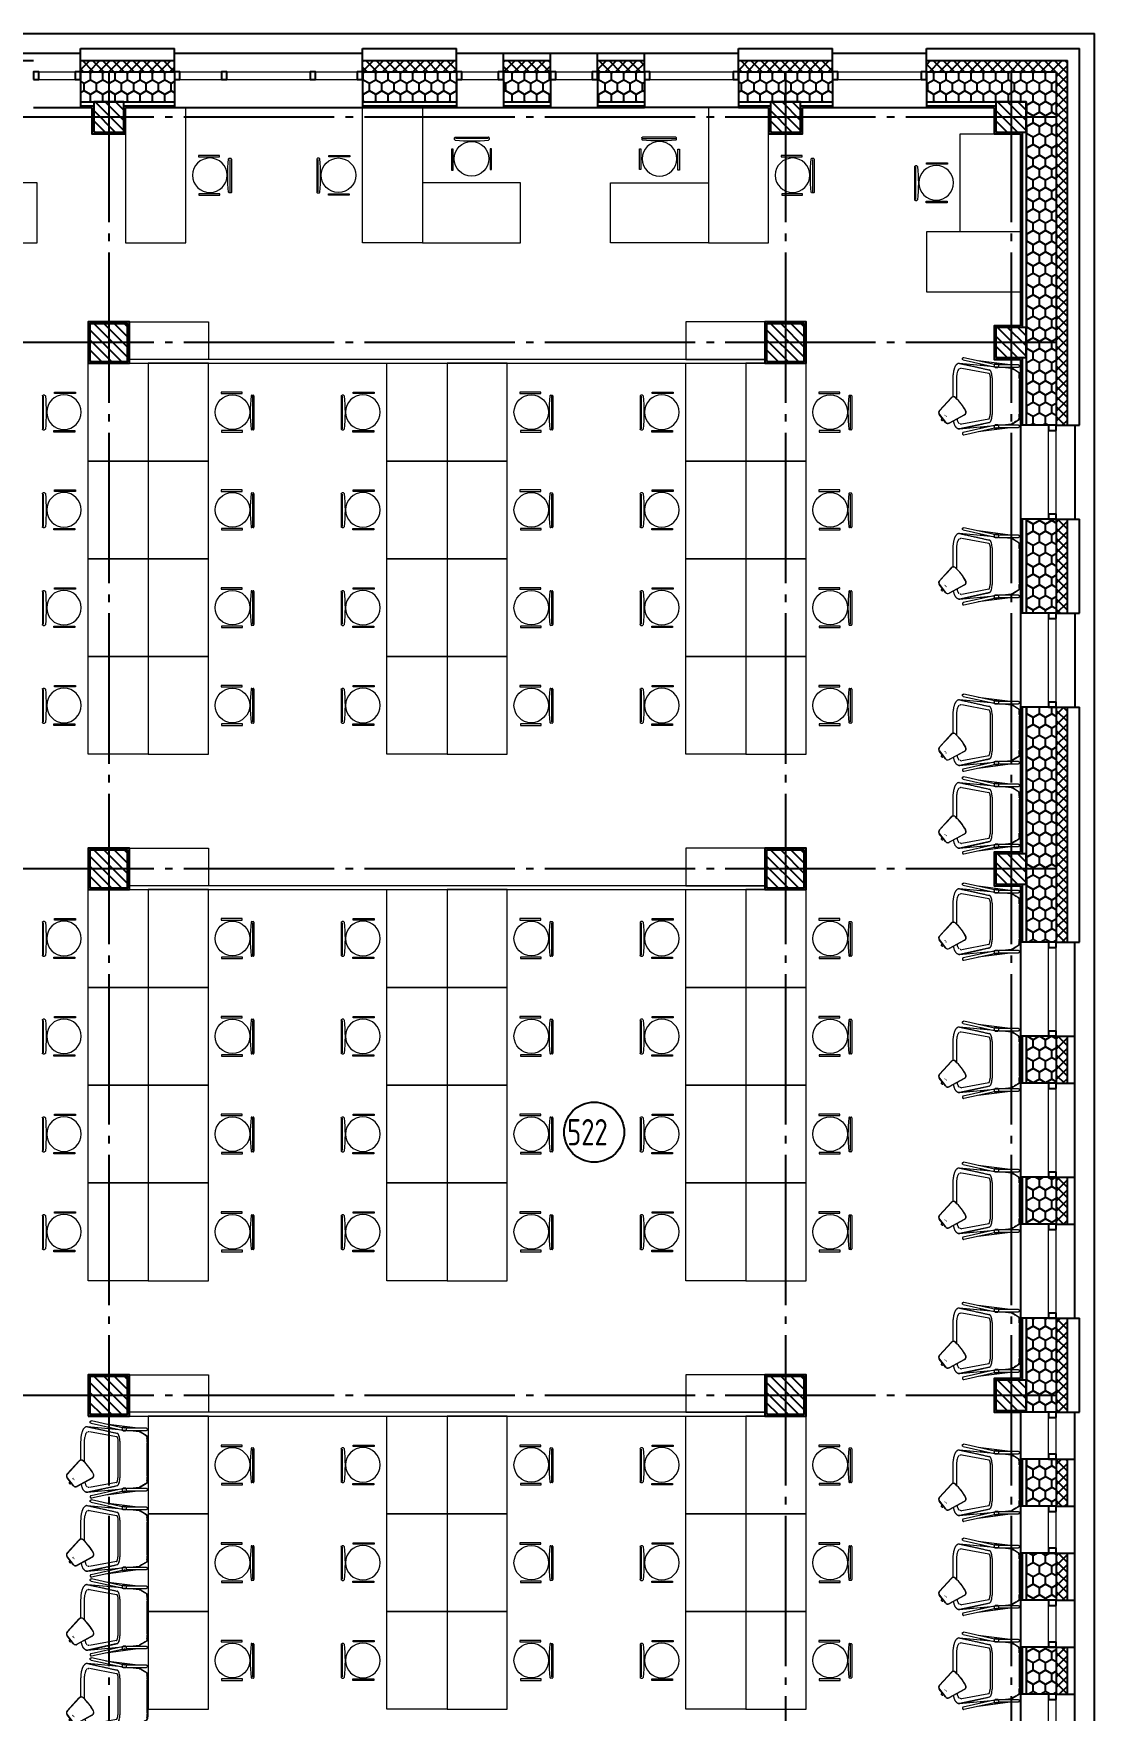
# Model space of a CAD drawing. Header units: millimetres. Extents: x -4830 to 49130, y -6610 to 29860.
# Drawn here: x 17000 to 31110, y 5810 to 28110 of the extents above; entities that cross this region are included whole.
import ezdxf

# ---------------------------------------------------------------- set-up
doc = ezdxf.new("R2010")
doc.units = ezdxf.units.MM
doc.linetypes.add('ГОСТ 2.303 5', pattern=[24, 20, -1.5, 1, -1.5])
doc.layers.add('Оборудование', color=5, linetype='Continuous', lineweight=18)
doc.layers.add('оси', color=30, linetype='Continuous')
doc.layers.add('текст', color=94, linetype='Continuous')
doc.styles.add('ГОСТ 2.304', font='CS_Gost2304.shx')
pattern_1 = [(90, (-329769.684, -10084.31), (-82.48892, 142.875), [95.25, -190.5]), (210, (-329769.684, -10084.31), (-82.48892, -142.875), [95.25, -190.5]), (150, (-329769.684, -10084.31), (-164.97784, 3e-07), [-190.5, 95.25])]
pattern_2 = [(135, (-329769.68, -10084.31), (-67.35192, -67.35192), [])]
pattern_3 = [(135, (-329769.68, -10084.31), (-67.35192, -67.35192), []), (225, (-329769.68, -10084.31), (67.35192, -67.35192), [])]
pattern_4 = [(135, (-338769.68, -10084.31), (-67.35192, -67.35192), [])]

# ---------------------------------------------------------------- blocks, each defined once
blk = doc.blocks.new('CON_Connection_Stng_Muse - Muse Privacy Chair with Metal Base and Writing Tablet - SMS-1BOOTH-METAL-WT-V123-Этаж 03')
at = {"layer": 'Оборудование'}
for p, q in [((-415, 314), (-415, 50)), ((-385, 50), (-385, 314)), ((-310, 322), (-366, 231)), ((-281, 327), (-282, 324)), ((214, 338), (-214, 338)), ((214, 324), (-214, 324)), ((212, 324), (-212, 324)), ((282, 324), (281, 327)), ((366, 231), (310, 322)), ((385, 314), (385, 50)), ((415, 50), (415, 314)), ((-415, 201), (-470, -225)), ((-425, 7), (-425, 33)), ((-425, 7), (-425, 33)), ((-385, 50), (-420, 50)), ((-415, 29), (-415, 23)), ((-368, 222), (-385, 49)), ((-385, 50), (-385, -10)), ((-383, 38), (-385, 38)), ((-385, 23), (-385, 29)), ((-385, 3), (-383, 3)), ((-383, 37), (-383, 38)), ((-383, 3), (-383, 38)), ((-376, 36), (-383, 36)), ((-383, 34), (-383, 36)), ((-383, 5), (-383, 7)), ((-383, 5), (-378, 5)), ((-383, 3), (-383, 4)), ((385, 49), (368, 222)), ((383, 36), (374, 36)), ((378, 5), (383, 5)), ((385, 38), (383, 38)), ((383, 38), (383, 37)), ((383, 38), (383, 3)), ((383, 36), (383, 34)), ((383, 7), (383, 5)), ((383, 4), (383, 3)), ((383, 3), (385, 3)), ((420, 50), (385, 50)), ((385, -10), (385, 50)), ((385, 29), (385, 23)), ((470, -225), (415, 201)), ((415, 23), (415, 29)), ((425, 33), (425, 7)), ((425, 33), (425, 7)), ((-422, -8), (-512, -416)), ((-483, -422), (-391, -10)), ((-436, -471), (-349, -75)), ((-391, -10), (-435, -471)), ((-432, -193), (-408, -193)), ((-406, -174), (-428, -174)), ((-422, -11), (-422, -8)), ((-420, -10), (-385, -10)), ((-373, -442), (-306, -83)), ((-306, -82), (-307, -84)), ((-244, -38), (244, -38)), ((-244, -66), (244, -66)), ((-241, -38), (241, -38)), ((306, -83), (373, -442)), ((349, -75), (436, -471)), ((385, -10), (420, -10)), ((391, -10), (483, -422)), ((435, -471), (391, -10)), ((428, -174), (406, -174)), ((408, -193), (432, -193)), ((422, -8), (422, -11)), ((512, -416), (422, -8)), ((357, -610), (246, -406)), ((248, -405), (358, -609)), ((-253, -512), (32, -512)), ((-238, -561), (9, -561)), ((8, -553), (8, -553)), ((192, -738), (21, -582)), ((21, -583), (192, -739)), ((23, -580), (194, -737)), ((243, -739), (347, -658)), ((348, -659), (244, -741)), ((244, -741), (348, -660)), ((252, -662), (258, -667)), ((271, -651), (265, -647)), ((363, -629), (363, -628)), ((298, -699), (309, -709)), ((309, -709), (309, -709)), ((321, -693), (314, -687)), ((318, -692), (318, -692))]:
    blk.add_line(p, q, dxfattribs=at)
at = {"layer": 'Оборудование', "flags": 128}
for points in [[(-415, 314), (-415, 314), (-415, 315), (-415, 315), (-415, 316), (-415, 317), (-415, 317), (-414, 318), (-414, 318), (-414, 319), (-414, 319), (-414, 320), (-413, 321), (-413, 321), (-413, 322), (-412, 322), (-412, 323), (-412, 323), (-411, 324), (-411, 324), (-410, 324), (-410, 325), (-410, 325), (-409, 326), (-409, 326), (-408, 326), (-408, 327), (-407, 327), (-407, 327), (-406, 327), (-405, 328), (-405, 328), (-404, 328), (-404, 328), (-403, 328), (-403, 328), (-402, 329), (-401, 329), (-401, 329), (-400, 329), (-400, 329), (-399, 329), (-398, 329), (-398, 328), (-397, 328), (-397, 328), (-396, 328), (-395, 328), (-395, 328), (-394, 328), (-394, 327), (-393, 327), (-393, 327), (-392, 326), (-392, 326), (-391, 326), (-391, 325), (-390, 325), (-390, 325), (-389, 324), (-389, 324), (-389, 323), (-388, 323), (-388, 322), (-387, 322), (-387, 321), (-387, 321), (-387, 320), (-386, 320), (-386, 319), (-386, 319), (-386, 318), (-386, 318), (-385, 317), (-385, 316), (-385, 316), (-385, 315), (-385, 315), (-385, 314), (-385, 314)], [(-368, 222), (-367, 228), (-366, 231)], [(-310, 322), (-308, 325), (-306, 327), (-304, 328), (-302, 329), (-300, 330), (-299, 331), (-297, 331), (-295, 332), (-294, 332), (-292, 332), (-290, 333), (-288, 333), (-286, 333), (-284, 334), (-282, 334), (-279, 334), (-277, 335), (-275, 335), (-272, 335), (-269, 336), (-267, 336), (-264, 336), (-261, 336), (-258, 336), (-255, 337), (-252, 337), (-249, 337), (-246, 337), (-243, 337), (-239, 337), (-236, 337), (-233, 338), (-229, 338), (-226, 338), (-223, 338), (-219, 338), (-216, 338), (-214, 338)], [(310, 322), (308, 325), (306, 327), (304, 328), (302, 329), (300, 330), (299, 331), (297, 331), (295, 332), (294, 332), (292, 332), (290, 333), (288, 333), (286, 333), (284, 334), (282, 334), (279, 334), (277, 335), (275, 335), (272, 335), (269, 336), (267, 336), (264, 336), (261, 336), (258, 336), (255, 337), (252, 337), (249, 337), (246, 337), (243, 337), (239, 337), (236, 337), (233, 338), (229, 338), (226, 338), (223, 338), (219, 338), (216, 338), (214, 338)], [(368, 222), (367, 228), (366, 231)], [(385, 314), (385, 314), (385, 315), (385, 315), (385, 316), (385, 317), (385, 317), (386, 318), (386, 318), (386, 319), (386, 319), (386, 320), (387, 321), (387, 321), (387, 322), (388, 322), (388, 323), (388, 323), (389, 324), (389, 324), (390, 324), (390, 325), (390, 325), (391, 326), (391, 326), (392, 326), (392, 327), (393, 327), (393, 327), (394, 327), (395, 328), (395, 328), (396, 328), (396, 328), (397, 328), (397, 328), (398, 329), (399, 329), (399, 329), (400, 329), (400, 329), (401, 329), (402, 329), (402, 328), (403, 328), (403, 328), (404, 328), (405, 328), (405, 328), (406, 328), (406, 327), (407, 327), (407, 327), (408, 326), (408, 326), (409, 326), (409, 325), (410, 325), (410, 325), (411, 324), (411, 324), (411, 323), (412, 323), (412, 322), (413, 322), (413, 321), (413, 321), (413, 320), (414, 320), (414, 319), (414, 319), (414, 318), (415, 318), (415, 317), (415, 316), (415, 316), (415, 315), (415, 315), (415, 314), (415, 314)], [(-425, 45), (-425, 46), (-425, 46), (-425, 46), (-425, 46), (-425, 46), (-425, 47), (-425, 47), (-425, 47), (-425, 47), (-425, 47), (-425, 48), (-424, 48), (-424, 48), (-424, 48), (-424, 48), (-424, 48), (-424, 49), (-424, 49), (-424, 49), (-423, 49), (-423, 49), (-423, 49), (-423, 49), (-423, 50), (-423, 50), (-423, 50), (-422, 50), (-422, 50), (-422, 50), (-422, 50), (-422, 50), (-421, 50), (-421, 50), (-421, 50), (-421, 50), (-421, 50), (-420, 50), (-420, 50), (-420, 50), (-420, 50)], [(-425, -5), (-425, -4), (-425, -4), (-425, -4), (-425, -4), (-425, -4), (-425, -4), (-425, -4), (-425, -3), (-425, -3), (-425, -3), (-425, -2), (-425, -2), (-425, -1), (-425, -1), (-425, 0), (-425, 0), (-425, 1), (-425, 2), (-425, 2), (-425, 3), (-425, 4), (-425, 5), (-425, 5), (-425, 6), (-425, 7), (-425, 8), (-425, 9), (-425, 10), (-425, 11), (-425, 11), (-425, 12), (-425, 13), (-425, 14), (-425, 15), (-425, 16), (-425, 17), (-425, 18), (-425, 19), (-425, 20), (-425, 21), (-425, 22), (-425, 23), (-425, 24), (-425, 25), (-425, 26), (-425, 27), (-425, 28), (-425, 29), (-425, 30), (-425, 31), (-425, 32), (-425, 33), (-425, 34), (-425, 34), (-425, 35), (-425, 36), (-425, 37), (-425, 38), (-425, 38), (-425, 39), (-425, 40), (-425, 40), (-425, 41), (-425, 41), (-425, 42), (-425, 42), (-425, 43), (-425, 43), (-425, 44), (-425, 44), (-425, 44), (-425, 45), (-425, 45), (-425, 45), (-425, 45), (-425, 45), (-425, 45), (-425, 45), (-425, 45)], [(-425, 45), (-425, 45), (-425, 45), (-425, 45), (-425, 45), (-425, 45), (-425, 45), (-425, 45), (-425, 44), (-425, 44), (-425, 44), (-425, 43), (-425, 43), (-425, 42), (-425, 42), (-425, 41), (-425, 41), (-425, 40), (-425, 39), (-425, 39), (-425, 38), (-425, 37), (-425, 36), (-425, 36), (-425, 35), (-425, 34), (-425, 33), (-425, 32), (-425, 31), (-425, 30), (-425, 30), (-425, 29), (-425, 28), (-425, 27), (-425, 26), (-425, 25), (-425, 24), (-425, 23), (-425, 22), (-425, 21), (-425, 20), (-425, 19), (-425, 18), (-425, 17), (-425, 16), (-425, 15), (-425, 14), (-425, 13), (-425, 12), (-425, 11), (-425, 10), (-425, 9), (-425, 8), (-425, 7), (-425, 7), (-425, 6), (-425, 5), (-425, 4), (-425, 3), (-425, 3), (-425, 2), (-425, 1), (-425, 1), (-425, 0), (-425, 0), (-425, -1), (-425, -1), (-425, -2), (-425, -2), (-425, -3), (-425, -3), (-425, -3), (-425, -4), (-425, -4), (-425, -4), (-425, -4), (-425, -4), (-425, -4), (-425, -5), (-425, -5)], [(420, 50), (420, 50), (420, 50), (421, 50), (421, 50), (421, 50), (421, 50), (421, 50), (422, 50), (422, 50), (422, 50), (422, 50), (422, 50), (422, 50), (423, 50), (423, 50), (423, 50), (423, 49), (423, 49), (423, 49), (424, 49), (424, 49), (424, 49), (424, 49), (424, 48), (424, 48), (424, 48), (424, 48), (425, 48), (425, 47), (425, 47), (425, 47), (425, 47), (425, 47), (425, 47), (425, 46), (425, 46), (425, 46), (425, 46), (425, 46), (425, 45)], [(425, 45), (425, 45), (425, 45), (425, 45), (425, 45), (425, 45), (425, 45), (425, 45), (425, 44), (425, 44), (425, 44), (425, 43), (425, 43), (425, 42), (425, 42), (425, 41), (425, 41), (425, 40), (425, 39), (425, 39), (425, 38), (425, 37), (425, 36), (425, 36), (425, 35), (425, 34), (425, 33), (425, 32), (425, 31), (425, 30), (425, 30), (425, 29), (425, 28), (425, 27), (425, 26), (425, 25), (425, 24), (425, 23), (425, 22), (425, 21), (425, 20), (425, 19), (425, 18), (425, 17), (425, 16), (425, 15), (425, 14), (425, 13), (425, 12), (425, 11), (425, 10), (425, 9), (425, 8), (425, 7), (425, 7), (425, 6), (425, 5), (425, 4), (425, 3), (425, 3), (425, 2), (425, 1), (425, 1), (425, 0), (425, 0), (425, -1), (425, -1), (425, -2), (425, -2), (425, -3), (425, -3), (425, -3), (425, -4), (425, -4), (425, -4), (425, -4), (425, -4), (425, -4), (425, -5), (425, -5)], [(425, -5), (425, -4), (425, -4), (425, -4), (425, -4), (425, -4), (425, -4), (425, -4), (425, -3), (425, -3), (425, -3), (425, -2), (425, -2), (425, -1), (425, -1), (425, 0), (425, 0), (425, 1), (425, 2), (425, 2), (425, 3), (425, 4), (425, 5), (425, 5), (425, 6), (425, 7), (425, 8), (425, 9), (425, 10), (425, 11), (425, 11), (425, 12), (425, 13), (425, 14), (425, 15), (425, 16), (425, 17), (425, 18), (425, 19), (425, 20), (425, 21), (425, 22), (425, 23), (425, 24), (425, 25), (425, 26), (425, 27), (425, 28), (425, 29), (425, 30), (425, 31), (425, 32), (425, 33), (425, 34), (425, 34), (425, 35), (425, 36), (425, 37), (425, 38), (425, 38), (425, 39), (425, 40), (425, 40), (425, 41), (425, 41), (425, 42), (425, 42), (425, 43), (425, 43), (425, 44), (425, 44), (425, 44), (425, 45), (425, 45), (425, 45), (425, 45), (425, 45), (425, 45), (425, 45), (425, 45)], [(-420, -10), (-420, -10), (-420, -10), (-421, -9), (-421, -9), (-421, -9), (-421, -9), (-421, -9), (-422, -9), (-422, -9), (-422, -9), (-422, -9), (-422, -9), (-422, -9), (-423, -9), (-423, -9), (-423, -9), (-423, -8), (-423, -8), (-423, -8), (-424, -8), (-424, -8), (-424, -8), (-424, -8), (-424, -7), (-424, -7), (-424, -7), (-424, -7), (-425, -7), (-425, -7), (-425, -6), (-425, -6), (-425, -6), (-425, -6), (-425, -6), (-425, -5), (-425, -5), (-425, -5), (-425, -5), (-425, -5), (-425, -5)], [(-306, -83), (-306, -83), (-306, -83), (-306, -83), (-306, -82), (-305, -82), (-305, -81), (-305, -81), (-304, -80), (-303, -79), (-302, -79), (-301, -78), (-300, -77), (-299, -77), (-298, -76), (-296, -75), (-295, -74), (-293, -74), (-291, -73), (-289, -72), (-287, -72), (-285, -71), (-283, -70), (-281, -70), (-279, -69), (-277, -69), (-274, -68), (-272, -68), (-269, -67), (-267, -67), (-264, -67), (-262, -66), (-259, -66), (-256, -66), (-254, -66), (-251, -66), (-248, -66), (-245, -66), (-244, -66)], [(306, -83), (306, -83), (306, -83), (306, -83), (306, -82), (305, -82), (305, -81), (305, -81), (304, -80), (303, -79), (302, -79), (301, -78), (300, -77), (299, -77), (298, -76), (296, -75), (295, -74), (293, -74), (291, -73), (289, -72), (287, -72), (285, -71), (283, -70), (281, -70), (279, -69), (277, -69), (274, -68), (272, -68), (269, -67), (267, -67), (264, -67), (262, -66), (259, -66), (256, -66), (254, -66), (251, -66), (248, -66), (245, -66), (244, -66)], [(425, -5), (425, -5), (425, -5), (425, -5), (425, -5), (425, -5), (425, -6), (425, -6), (425, -6), (425, -6), (425, -6), (425, -7), (424, -7), (424, -7), (424, -7), (424, -7), (424, -7), (424, -8), (424, -8), (424, -8), (423, -8), (423, -8), (423, -8), (423, -8), (423, -9), (423, -9), (423, -9), (422, -9), (422, -9), (422, -9), (422, -9), (422, -9), (421, -9), (421, -9), (421, -9), (421, -9), (421, -9), (420, -10), (420, -10), (420, -10), (420, -10)], [(-483, -422), (-483, -423), (-484, -424), (-484, -425), (-484, -426), (-485, -427), (-485, -428), (-486, -428), (-486, -429), (-487, -429), (-487, -430), (-488, -430), (-488, -431), (-489, -431), (-489, -432), (-490, -432), (-490, -432), (-491, -432), (-491, -433), (-491, -433), (-492, -433), (-492, -433), (-493, -433), (-493, -433), (-493, -434), (-494, -434), (-494, -434), (-495, -434), (-495, -434), (-495, -434), (-496, -434), (-496, -434), (-496, -434), (-497, -434), (-497, -434), (-497, -434), (-498, -434), (-498, -434), (-498, -434), (-499, -434), (-499, -434), (-499, -434), (-500, -434), (-500, -434), (-501, -434), (-501, -434), (-501, -434), (-502, -434), (-502, -434), (-502, -433), (-503, -433), (-503, -433), (-504, -433), (-504, -433), (-504, -433), (-505, -432), (-505, -432), (-506, -432), (-506, -432), (-507, -431), (-507, -431), (-508, -430), (-508, -430), (-509, -430), (-509, -429), (-510, -428), (-510, -428), (-511, -427), (-511, -426), (-511, -425), (-512, -425), (-512, -424), (-512, -423), (-513, -422), (-513, -421), (-513, -420), (-513, -419), (-513, -418), (-513, -417), (-512, -416)], [(-374, -445), (-374, -444), (-373, -442)], [(374, -445), (374, -444), (373, -442)], [(483, -422), (483, -423), (484, -424), (484, -425), (484, -426), (485, -427), (485, -428), (486, -428), (486, -429), (487, -429), (487, -430), (488, -430), (488, -431), (489, -431), (489, -432), (490, -432), (490, -432), (491, -432), (491, -433), (491, -433), (492, -433), (492, -433), (493, -433), (493, -433), (493, -434), (494, -434), (494, -434), (495, -434), (495, -434), (495, -434), (496, -434), (496, -434), (496, -434), (497, -434), (497, -434), (497, -434), (498, -434), (498, -434), (498, -434), (499, -434), (499, -434), (499, -434), (500, -434), (500, -434), (501, -434), (501, -434), (501, -434), (502, -434), (502, -434), (502, -433), (503, -433), (503, -433), (504, -433), (504, -433), (504, -433), (505, -432), (505, -432), (506, -432), (506, -432), (507, -431), (507, -431), (508, -430), (508, -430), (509, -430), (509, -429), (510, -428), (510, -428), (511, -427), (511, -426), (511, -425), (512, -425), (512, -424), (512, -423), (513, -422), (513, -421), (513, -420), (513, -419), (513, -418), (513, -417), (512, -416)], [(-436, -478), (-436, -481), (-435, -485), (-434, -489), (-433, -493), (-431, -497), (-429, -500), (-427, -504), (-424, -507), (-421, -510), (-418, -513), (-415, -516), (-411, -519), (-407, -522), (-403, -525), (-398, -528), (-394, -530), (-389, -533), (-384, -535), (-378, -537), (-373, -539), (-367, -541), (-361, -543), (-355, -545), (-349, -547), (-342, -549), (-336, -550), (-329, -552), (-322, -553), (-315, -554), (-308, -555), (-301, -557), (-293, -557), (-286, -558), (-278, -559), (-271, -559), (-263, -560), (-256, -560), (-248, -560), (-240, -561), (-238, -561)], [(436, -478), (436, -481), (435, -485), (434, -489), (433, -493), (431, -497), (429, -500), (427, -504), (424, -507), (421, -510), (418, -513), (415, -516), (411, -519), (407, -522), (403, -525), (398, -528), (394, -530), (389, -533), (384, -535), (378, -537), (373, -539), (367, -541), (361, -543), (355, -545), (349, -547), (342, -549), (336, -550), (329, -552), (328, -552)], [(321, -710), (316, -712), (314, -712), (313, -711), (312, -711), (311, -711), (311, -711), (310, -710), (309, -710), (308, -710), (308, -709), (307, -709), (306, -709), (305, -708), (304, -708), (303, -707), (302, -707), (300, -706), (299, -705), (298, -705), (297, -704), (295, -703), (294, -703)], [(321, -710), (326, -702), (325, -697), (323, -695), (322, -694), (322, -693), (321, -693)]]:
    blk.add_lwpolyline(points, dxfattribs=at)
at = {"layer": 'Оборудование'}
for centre, major_axis, ratio, start_param, end_param in [((-154, 222), (214, 0), 0.109734, 3.074904, 3.141593), ((-214, 313), (99, 0), 0.109734, 2.795695, 2.824219), ((-214, 313), (99, 0), 0.109734, 2.573535, 2.610138), ((-214, 313), (99, 0), 0.109734, 1.939141, 2.370637), ((-214, 313), (99, 0), 0.109734, 1.758134, 1.875676), ((-214, 313), (99, 0), 0.109734, 1.570796, 1.610597), ((214, 313), (99, 0), 0.109734, 1.530924, 1.570796), ((214, 313), (99, 0), 0.109734, 1.265844, 1.383425), ((214, 313), (99, 0), 0.109734, 0.770885, 1.202317), ((214, 313), (99, 0), 0.109734, 0.531557, 0.568058), ((214, 313), (99, 0), 0.109734, 0.317374, 0.345865), ((154, 222), (214, 0), 0.109734, 0, 0.066689), ((-244, -79), (105, 0), 0.387516, 2.811944, 3.056512), ((-244, -79), (105, 0), 0.387516, 2.575965, 2.804042), ((-244, -79), (105, 0), 0.387516, 1.875794, 2.554402), ((-244, -79), (105, 0), 0.387516, 1.570796, 1.873884), ((244, -79), (105, 0), 0.387516, 1.267587, 1.570796), ((244, -79), (105, 0), 0.387516, 0.587094, 1.265731), ((244, -79), (105, 0), 0.387516, 0.337586, 0.565768), ((244, -79), (105, 0), 0.387516, 0.08508, 0.329614), ((501, -963), (651, 0), 0.999036, 2.062652, 2.405216), ((501, -962), (649, 0), 0.999036, 2.062652, 2.405216), ((212, -424), (40, 0), 0.999036, 0.498513, 2.062652), ((212, -424), (38, 0), 0.999036, 0.498513, 2.062652), ((222, -445), (152, 0), 0.387516, 0.004864, 0.053989), ((-238, -478), (198, 0), 0.387516, 3.056512, 3.293066), ((-222, -445), (152, 0), 0.387516, 3.303838, 3.468677), ((48, -553), (40, 0), 0.999036, 2.405216, 3.970473), ((48, -552), (38, 0), 0.999036, 2.405216, 3.970473), ((48, -553), (40, 0), 0.999036, 2.993682, 3.970473), ((323, -628), (38, 0), 0.999036, 5.375185, 6.781699), ((323, -628), (40, 0), 0.999036, 5.375185, 6.781699), ((323, -629), (40, 0), 0.999036, 5.375185, 6.312861), ((222, -445), (152, 0), 0.387516, 5.956101, 6.12094), ((238, -478), (198, 0), 0.387516, 6.131712, 6.368265), ((219, -709), (40, 0), 0.999036, 3.970473, 5.375185), ((219, -710), (40, 0), 0.999036, 3.970473, 5.375185), ((219, -709), (38, 0), 0.999036, 3.970473, 5.375185)]:
    blk.add_ellipse(centre, major_axis=major_axis, ratio=ratio, start_param=start_param, end_param=end_param, dxfattribs=at)
for points, knots in [([(-313, 314), (-318, 306), (-328, 289), (-347, 259), (-360, 237), (-368, 223)], [-0.9989318, -0.9989318, -0.9989318, -0.9989318, -0.7222222, -0.4444444, 0, 0, 0, 0]), ([(-368, 221), (-368, 221), (-368, 222), (-368, 223), (-368, 223)], [0.9339676, 0.9339676, 0.9339676, 0.9339676, 0.94642857, 1, 1, 1, 1]), ([(-313, 314), (-312, 315), (-310, 316), (-305, 318), (-301, 319), (-299, 319)], [0, 0, 0, 0, 0.1111111, 0.2222222, 0.3012065, 0.3012065, 0.3012065, 0.3012065]), ([(-296, 319), (-293, 320), (-286, 321), (-273, 322), (-263, 323), (-260, 323)], [0.3333333, 0.3333333, 0.3333333, 0.3333333, 0.4444444, 0.5833333, 0.6666667, 0.6666667, 0.6666667, 0.6666667]), ([(-243, 324), (-243, 324), (-239, 324), (-231, 324), (-223, 324), (-218, 324)], [0.784569, 0.784569, 0.784569, 0.784569, 0.7916667, 0.8611111, 0.9590687, 0.9590687, 0.9590687, 0.9590687]), ([(218, 324), (221, 324), (230, 324), (238, 324), (243, 324)], [0.0409521, 0.0409521, 0.0409521, 0.0409521, 0.1111111, 0.2153898, 0.2153898, 0.2153898, 0.2153898]), ([(260, 323), (265, 323), (275, 322), (287, 321), (294, 320), (296, 319)], [0.3333333, 0.3333333, 0.3333333, 0.3333333, 0.4444444, 0.5833333, 0.6666667, 0.6666667, 0.6666667, 0.6666667]), ([(299, 319), (300, 319), (302, 318), (305, 318), (310, 316), (312, 315), (313, 314)], [0.6986225, 0.6986225, 0.6986225, 0.6986225, 0.7222222, 0.7916667, 0.8611111, 1, 1, 1, 1]), ([(313, 314), (321, 301), (340, 270), (358, 240), (368, 223)], [0.0010682, 0.0010682, 0.0010682, 0.0010682, 0.4444444, 1, 1, 1, 1]), ([(-425, 18), (-425, 18), (-425, 18), (-425, 18), (-425, 17), (-426, 17), (-426, 16), (-426, 16), (-426, 15), (-426, 15), (-426, 15), (-426, 14), (-426, 14), (-425, 14), (-425, 13), (-425, 13), (-425, 12), (-425, 12)], [0.4444444, 0.4444444, 0.4444444, 0.4444444, 0.4513889, 0.4583333, 0.4722222, 0.4861111, 0.5, 0.5277778, 0.5416667, 0.5486111, 0.5555556, 0.5625, 0.5694444, 0.5833333, 0.6111111, 0.625, 0.6331947, 0.6331947, 0.6331947, 0.6331947]), ([(425, 12), (425, 12), (425, 13), (425, 13), (425, 14), (426, 14), (426, 14), (426, 15), (426, 15), (426, 15), (426, 16), (426, 16), (426, 17), (425, 17), (425, 18), (425, 18), (425, 18), (425, 18)], [0.3667026, 0.3667026, 0.3667026, 0.3667026, 0.375, 0.3888889, 0.4166667, 0.4305556, 0.4375, 0.4444444, 0.4513889, 0.4583333, 0.4722222, 0.5, 0.5138889, 0.5277778, 0.5416667, 0.5486111, 0.5555556, 0.5555556, 0.5555556, 0.5555556]), ([(-435, -467), (-431, -449), (-425, -422), (-417, -386), (-412, -358), (-406, -331), (-400, -304), (-394, -276), (-387, -244), (-378, -205), (-368, -162), (-358, -118), (-352, -89), (-348, -74)], [-1, -1, -1, -1, -0.861111, -0.791667, -0.722222, -0.652778, -0.583333, -0.513889, -0.444444, -0.333333, -0.222222, -0.111111, 0, 0, 0, 0]), ([(-332, -57), (-333, -57), (-336, -59), (-340, -62), (-345, -67), (-348, -72), (-348, -74)], [0.6866274, 0.6866274, 0.6866274, 0.6866274, 0.7222222, 0.7916667, 0.8611111, 1, 1, 1, 1]), ([(-318, -50), (-319, -51), (-324, -52), (-328, -54), (-330, -56)], [0.5425649, 0.5425649, 0.5425649, 0.5425649, 0.5833333, 0.6666667, 0.6666667, 0.6666667, 0.6666667]), ([(-303, -45), (-304, -46), (-306, -46), (-308, -47), (-309, -47)], [0.41834799, 0.41834799, 0.41834799, 0.41834799, 0.44444444, 0.46755768, 0.46755768, 0.46755768, 0.46755768]), ([(-249, -38), (-252, -38), (-256, -39), (-260, -39), (-261, -39)], [0.05074705, 0.05074705, 0.05074705, 0.05074705, 0.11111111, 0.13058934, 0.13058934, 0.13058934, 0.13058934]), ([(330, -56), (327, -54), (323, -52), (318, -50), (318, -50)], [0.3333333, 0.3333333, 0.3333333, 0.3333333, 0.4444444, 0.4575278, 0.4575278, 0.4575278, 0.4575278]), ([(348, -74), (348, -72), (346, -68), (340, -62), (335, -58), (332, -57)], [0, 0, 0, 0, 0.1111111, 0.2222222, 0.3135698, 0.3135698, 0.3135698, 0.3135698]), ([(435, -467), (429, -438), (419, -395), (407, -336), (399, -298), (391, -265), (385, -238), (379, -211), (373, -184), (367, -156), (359, -120), (353, -93), (348, -74)], [0, 0, 0, 0, 0.222222, 0.333333, 0.444444, 0.513889, 0.583333, 0.652778, 0.722222, 0.791667, 0.861111, 1, 1, 1, 1]), ([(-435, -472), (-436, -474), (-436, -477), (-435, -480), (-435, -481)], [0.0360617, 0.0360617, 0.0360617, 0.0360617, 0.07142857, 0.10813235, 0.10813235, 0.10813235, 0.10813235]), ([(-370, -457), (-371, -456), (-372, -455), (-372, -453), (-372, -453)], [0.82275583, 0.82275583, 0.82275583, 0.82275583, 0.86111111, 0.86706933, 0.86706933, 0.86706933, 0.86706933]), ([(-363, -474), (-362, -475), (-360, -479), (-357, -483), (-355, -484)], [0.6, 0.6, 0.6, 0.6, 0.7, 1, 1, 1, 1]), ([(-355, -484), (-351, -487), (-344, -491), (-327, -499), (-305, -505), (-281, -510), (-268, -511), (-261, -512)], [0, 0, 0, 0, 0.166667, 0.333333, 0.666667, 0.833333, 1, 1, 1, 1]), ([(302, -505), (313, -503), (327, -499), (344, -491), (351, -487), (355, -484)], [0.3676968, 0.3676968, 0.3676968, 0.3676968, 0.6666667, 0.8333333, 1, 1, 1, 1]), ([(355, -484), (356, -483), (359, -481), (361, -477), (362, -475)], [0, 0, 0, 0, 0.2, 0.3538961, 0.3538961, 0.3538961, 0.3538961]), ([(372, -453), (372, -454), (371, -456), (370, -457), (370, -457)], [0.13009556, 0.13009556, 0.13009556, 0.13009556, 0.16666667, 0.17723974, 0.17723974, 0.17723974, 0.17723974]), ([(435, -481), (435, -481), (436, -478), (436, -475), (435, -472)], [0.89186765, 0.89186765, 0.89186765, 0.89186765, 0.89285714, 0.9639383, 0.9639383, 0.9639383, 0.9639383])]:
    blk.add_open_spline(points, degree=3, knots=knots, dxfattribs=at)
for points in [[(-249, 323), (-248, 324), (-246, 324), (-244, 324)], [(244, 324), (246, 324), (248, 324), (249, 323)], [(368, 223), (368, 223), (368, 222), (368, 221)], [(-307, -85), (-306, -84), (-306, -83), (-306, -82)], [(261, -39), (257, -39), (253, -38), (249, -38)], [(309, -47), (307, -47), (305, -46), (303, -45)], [(374, -442), (374, -443), (374, -444), (374, -445)], [(-261, -512), (-258, -512), (-253, -512), (-247, -512), (-244, -512)]]:
    blk.add_open_spline(points, degree=3, dxfattribs=at)
blk = doc.blocks.new('рабочее место 4')
at = {"layer": 'Оборудование', "ltscale": 100}
for p, q in [((1378, 876), (1397, 876)), ((1391, 430), (1391, 861)), ((1407, 866), (1407, 425)), ((1397, 415), (1378, 415))]:
    blk.add_line(p, q, dxfattribs=at)
for points in [[(0, 0), (800, 0), (800, 1300), (0, 1300)], [(969, 896), (1248, 896), (1248, 915), (969, 915)], [(975, 385), (1253, 385), (1253, 404), (975, 404)]]:
    blk.add_lwpolyline(points, close=True, dxfattribs=at)
blk.add_circle((1120, 650), 230, dxfattribs=at)
for centre, radius, start, end in [((3653, 645), 2296, 174.4609, 185.5406), ((1378, 866), 10, 89.9625, 174.4609), ((1397, 866), 10, 360, 89.9625), ((1378, 425), 10, 185.5406, 269.9051), ((1397, 425), 10, 269.9051, 360)]:
    blk.add_arc(centre, radius, start, end, dxfattribs=at)
blk = doc.blocks.new('рабочее место 3')
at = {"layer": 'Оборудование', "ltscale": 100}
for p, q in [((665, 1397), (665, 1378)), ((1116, 1407), (675, 1407)), ((680, 1391), (1111, 1391)), ((1126, 1378), (1126, 1397))]:
    blk.add_line(p, q, dxfattribs=at)
for points in [[(635, 975), (635, 1253), (654, 1253), (654, 975)], [(1146, 969), (1146, 1248), (1165, 1248), (1165, 969)], [(0, 0), (0, 800), (1800, 800), (1800, 0)]]:
    blk.add_lwpolyline(points, close=True, dxfattribs=at)
blk.add_circle((900, 1120), 230, dxfattribs=at)
for centre, radius, start, end in [((675, 1397), 10, 90, 180.0949), ((675, 1378), 10, 180.0949, 264.4594), ((895, 3653), 2296, 264.4594, 275.5391), ((1116, 1397), 10, 0.0375, 90), ((1116, 1378), 10, 275.5391, 0.0375)]:
    blk.add_arc(centre, radius, start, end, dxfattribs=at)

msp = doc.modelspace()

# ---------------------------------------------------------------- hatches: boundary and pattern name
at = {"ltscale": 100}
h = msp.add_hatch(dxfattribs=at)
h.set_pattern_fill('ANSI37', color=256, scale=30, angle=90)
h.set_pattern_definition(pattern_3)
h.paths.add_polyline_path([(18875, 27750), (17625, 27750), (17625, 27600), (18875, 27600)])
h = msp.add_hatch(dxfattribs=at)
h.set_pattern_fill('ANSI37', color=256, scale=30, angle=90)
h.set_pattern_definition(pattern_3)
h.paths.add_polyline_path([(22625, 27750), (21375, 27750), (21375, 27600), (22625, 27600)])
h = msp.add_hatch(dxfattribs=at)
h.set_pattern_fill('ANSI37', color=256, scale=30, angle=90)
h.set_pattern_definition(pattern_3)
h.paths.add_polyline_path([(23875, 27750), (23250, 27750), (23250, 27600), (23875, 27600)])
h = msp.add_hatch(dxfattribs=at)
h.set_pattern_fill('ANSI37', color=256, scale=30, angle=90)
h.set_pattern_definition(pattern_3)
h.paths.add_polyline_path([(25125, 27750), (24500, 27750), (24500, 27600), (25125, 27600)])
h = msp.add_hatch(dxfattribs=at)
h.set_pattern_fill('ANSI37', color=256, scale=30, angle=90)
h.set_pattern_definition(pattern_3)
h.paths.add_polyline_path([(27625, 27750), (26375, 27750), (26375, 27600), (27625, 27600)])
h = msp.add_hatch(dxfattribs=at)
h.set_pattern_fill('ANSI37', color=256, scale=30, angle=90)
h.set_pattern_definition(pattern_3)
h.paths.add_polyline_path([(30750, 27750), (28875, 27750), (28875, 27600), (30600, 27600), (30600, 22900), (30750, 22900)])
h = msp.add_hatch(dxfattribs=at)
h.set_pattern_fill('HONEY', color=256, scale=30, angle=90)
h.set_pattern_definition(pattern_1)
h.paths.add_polyline_path([(18875, 27600), (17625, 27600), (17625, 27500), (17625, 27200), (18875, 27200)])
h = msp.add_hatch(dxfattribs=at)
h.set_pattern_fill('HONEY', color=256, scale=30, angle=90)
h.set_pattern_definition(pattern_1)
h.paths.add_polyline_path([(22625, 27600), (21375, 27600), (21375, 27500), (21375, 27200), (22625, 27200)])
h = msp.add_hatch(dxfattribs=at)
h.set_pattern_fill('HONEY', color=256, scale=30, angle=90)
h.set_pattern_definition(pattern_1)
h.paths.add_polyline_path([(23875, 27600), (23250, 27600), (23250, 27500), (23250, 27200), (23875, 27200)])
h = msp.add_hatch(dxfattribs=at)
h.set_pattern_fill('HONEY', color=256, scale=30, angle=90)
h.set_pattern_definition(pattern_1)
h.paths.add_polyline_path([(25125, 27600), (24500, 27600), (24500, 27500), (24500, 27200), (25125, 27200)])
h = msp.add_hatch(dxfattribs=at)
h.set_pattern_fill('HONEY', color=256, scale=30, angle=90)
h.set_pattern_definition(pattern_1)
h.paths.add_polyline_path([(27625, 27600), (26375, 27600), (26375, 27500), (26375, 27200), (27625, 27200)])
h = msp.add_hatch(dxfattribs=at)
h.set_pattern_fill('HONEY', color=256, scale=30, angle=90)
h.set_pattern_definition(pattern_1)
h.paths.add_polyline_path([(30600, 27600), (28875, 27600), (28875, 27500), (28875, 27200), (30200, 27200), (30200, 26800), (30200, 22900), (30600, 22900)])
h = msp.add_hatch(dxfattribs=at)
h.set_pattern_fill('ANSI31', color=256, scale=30, angle=90)
h.set_pattern_definition(pattern_4)
h.paths.add_polyline_path([(18200, 27200), (17800, 27200), (17800, 26800), (18200, 26800)])
h = msp.add_hatch(dxfattribs=at)
h.set_pattern_fill('ANSI31', color=256, scale=30, angle=90)
h.set_pattern_definition(pattern_2)
h.paths.add_polyline_path([(27200, 27200), (26800, 27200), (26800, 26800), (27200, 26800)])
h = msp.add_hatch(dxfattribs=at)
h.set_pattern_fill('ANSI31', color=256, scale=30, angle=90)
h.set_pattern_definition([(135, (-326769.68, -10084.31), (-67.35192, -67.35192), [])])
h.paths.add_polyline_path([(30200, 27200), (29800, 27200), (29800, 26800), (30200, 26800)])
h = msp.add_hatch(dxfattribs=at)
h.set_pattern_fill('ANSI31', color=256, scale=30, angle=90)
h.set_pattern_definition(pattern_4)
h.paths.add_polyline_path([(18250, 24250), (17750, 24250), (17750, 23750), (18250, 23750)])
h = msp.add_hatch(dxfattribs=at)
h.set_pattern_fill('ANSI31', color=256, scale=30, angle=90)
h.set_pattern_definition(pattern_2)
h.paths.add_polyline_path([(27250, 24250), (26750, 24250), (26750, 23750), (27250, 23750)])
h = msp.add_hatch(dxfattribs=at)
h.set_pattern_fill('ANSI31', color=256, scale=30, angle=90)
h.set_pattern_definition([(135, (-326769.68, -13084.31), (-67.35192, -67.35192), [])])
h.paths.add_polyline_path([(30200, 24200), (29800, 24200), (29800, 23800), (30200, 23800)])
h = msp.add_hatch(dxfattribs=at)
h.set_pattern_fill('HONEY', color=256, scale=30, angle=90)
h.set_pattern_definition(pattern_1)
h.paths.add_polyline_path([(30600, 21650), (30200, 21650), (30200, 20400), (30600, 20400)])
h = msp.add_hatch(dxfattribs=at)
h.set_pattern_fill('ANSI37', color=256, scale=30, angle=90)
h.set_pattern_definition(pattern_3)
h.paths.add_polyline_path([(30750, 21650), (30600, 21650), (30600, 20400), (30750, 20400)])
h = msp.add_hatch(dxfattribs=at)
h.set_pattern_fill('HONEY', color=256, scale=30, angle=90)
h.set_pattern_definition(pattern_1)
h.paths.add_polyline_path([(30600, 19150), (30500, 19150), (30200, 19150), (30200, 16025), (30600, 16025)])
h = msp.add_hatch(dxfattribs=at)
h.set_pattern_fill('ANSI37', color=256, scale=30, angle=90)
h.set_pattern_definition(pattern_3)
h.paths.add_polyline_path([(30750, 19150), (30600, 19150), (30600, 16025), (30750, 16025)])
h = msp.add_hatch(dxfattribs=at)
h.set_pattern_fill('ANSI31', color=256, scale=30, angle=90)
h.set_pattern_definition([(135, (-338769.68, -17084.31), (-67.35192, -67.35192), [])])
h.paths.add_polyline_path([(18250, 17250), (17750, 17250), (17750, 16750), (18250, 16750)])
h = msp.add_hatch(dxfattribs=at)
h.set_pattern_fill('ANSI31', color=256, scale=30, angle=90)
h.set_pattern_definition([(135, (-329769.68, -17084.31), (-67.35192, -67.35192), [])])
h.paths.add_polyline_path([(27250, 17250), (26750, 17250), (26750, 16750), (27250, 16750)])
h = msp.add_hatch(dxfattribs=at)
h.set_pattern_fill('ANSI31', color=256, scale=30, angle=90)
h.set_pattern_definition([(135, (-326769.68, -20084.31), (-67.35192, -67.35192), [])])
h.paths.add_polyline_path([(30200, 17200), (29800, 17200), (29800, 16800), (30200, 16800)])
h = msp.add_hatch(dxfattribs=at)
h.set_pattern_fill('HONEY', color=256, scale=30, angle=90)
h.set_pattern_definition(pattern_1)
h.paths.add_polyline_path([(30600, 14775), (30500, 14775), (30200, 14775), (30200, 14150), (30600, 14150)])
h = msp.add_hatch(dxfattribs=at)
h.set_pattern_fill('ANSI37', color=256, scale=30, angle=90)
h.set_pattern_definition(pattern_3)
h.paths.add_polyline_path([(30750, 14775), (30600, 14775), (30600, 14150), (30750, 14150)])
h = msp.add_hatch(dxfattribs=at)
h.set_pattern_fill('HONEY', color=256, scale=30, angle=90)
h.set_pattern_definition(pattern_1)
h.paths.add_polyline_path([(30600, 12900), (30500, 12900), (30200, 12900), (30200, 12275), (30600, 12275)])
h = msp.add_hatch(dxfattribs=at)
h.set_pattern_fill('ANSI37', color=256, scale=30, angle=90)
h.set_pattern_definition(pattern_3)
h.paths.add_polyline_path([(30750, 12900), (30600, 12900), (30600, 12275), (30750, 12275)])
h = msp.add_hatch(dxfattribs=at)
h.set_pattern_fill('HONEY', color=256, scale=30, angle=90)
h.set_pattern_definition(pattern_1)
h.paths.add_polyline_path([(30600, 11025), (30500, 11025), (30200, 11025), (30200, 9775), (30600, 9775)])
h = msp.add_hatch(dxfattribs=at)
h.set_pattern_fill('ANSI37', color=256, scale=30, angle=90)
h.set_pattern_definition(pattern_3)
h.paths.add_polyline_path([(30750, 11025), (30600, 11025), (30600, 9775), (30750, 9775)])
h = msp.add_hatch(dxfattribs=at)
h.set_pattern_fill('ANSI31', color=256, scale=30, angle=90)
h.set_pattern_definition([(135, (-338769.68, -24084.31), (-67.35192, -67.35192), [])])
h.paths.add_polyline_path([(18250, 10250), (17750, 10250), (17750, 9750), (18250, 9750)])
h = msp.add_hatch(dxfattribs=at)
h.set_pattern_fill('ANSI31', color=256, scale=30, angle=90)
h.set_pattern_definition([(135, (-329769.68, -24084.31), (-67.35192, -67.35192), [])])
h.paths.add_polyline_path([(27250, 10250), (26750, 10250), (26750, 9750), (27250, 9750)])
h = msp.add_hatch(dxfattribs=at)
h.set_pattern_fill('ANSI31', color=256, scale=30, angle=90)
h.set_pattern_definition([(135, (-326769.68, -27084.31), (-67.35192, -67.35192), [])])
h.paths.add_polyline_path([(30200, 10200), (29800, 10200), (29800, 9800), (30200, 9800)])
h = msp.add_hatch(dxfattribs=at)
h.set_pattern_fill('HONEY', color=256, scale=30, angle=90)
h.set_pattern_definition(pattern_1)
h.paths.add_polyline_path([(30600, 9150), (30500, 9150), (30200, 9150), (30200, 8525), (30600, 8525)])
h = msp.add_hatch(dxfattribs=at)
h.set_pattern_fill('ANSI37', color=256, scale=30, angle=90)
h.set_pattern_definition(pattern_3)
h.paths.add_polyline_path([(30750, 9150), (30600, 9150), (30600, 8525), (30750, 8525)])
h = msp.add_hatch(dxfattribs=at)
h.set_pattern_fill('HONEY', color=256, scale=30, angle=90)
h.set_pattern_definition(pattern_1)
h.paths.add_polyline_path([(30600, 7900), (30500, 7900), (30200, 7900), (30200, 7275), (30600, 7275)])
h = msp.add_hatch(dxfattribs=at)
h.set_pattern_fill('ANSI37', color=256, scale=30, angle=90)
h.set_pattern_definition(pattern_3)
h.paths.add_polyline_path([(30750, 7900), (30600, 7900), (30600, 7275), (30750, 7275)])
h = msp.add_hatch(dxfattribs=at)
h.set_pattern_fill('HONEY', color=256, scale=30, angle=90)
h.set_pattern_definition(pattern_1)
h.paths.add_polyline_path([(30600, 6650), (30500, 6650), (30200, 6650), (30200, 6025), (30600, 6025)])
h = msp.add_hatch(dxfattribs=at)
h.set_pattern_fill('ANSI37', color=256, scale=30, angle=90)
h.set_pattern_definition(pattern_3)
h.paths.add_polyline_path([(30750, 6650), (30600, 6650), (30600, 6025), (30750, 6025)])

# ---------------------------------------------------------------- linework, layer by layer
for p, q in [((12710, 28110), (31110, 28110)), ((31110, -1160), (31110, 28110)), ((17625, 27910), (18875, 27910)), ((17625, 27600), (17625, 27910)), ((18875, 27600), (18875, 27910)), ((21375, 27910), (22625, 27910)), ((21375, 27600), (21375, 27910)), ((22625, 27600), (22625, 27910)), ((26375, 27910), (27625, 27910)), ((26375, 27600), (26375, 27910)), ((27625, 27600), (27625, 27910)), ((28875, 27910), (30910, 27910)), ((28875, 27600), (28875, 27910)), ((30910, 22900), (30910, 27910)), ((13875, 27850), (17625, 27850)), ((16375, 27750), (17000, 27750)), ((17625, 27750), (18875, 27750)), ((18875, 27850), (21375, 27850)), ((21375, 27750), (22625, 27750)), ((22625, 27850), (26375, 27850)), ((23250, 27600), (23250, 27850)), ((23250, 27750), (23875, 27750)), ((23875, 27600), (23875, 27850)), ((24500, 27600), (24500, 27850)), ((24500, 27750), (25125, 27750)), ((25125, 27600), (25125, 27850)), ((26375, 27750), (27625, 27750)), ((27625, 27850), (28875, 27850)), ((28875, 27750), (30750, 27750)), ((30750, 22900), (30750, 27750)), ((17625, 27600), (18875, 27600)), ((17625, 27600), (17625, 27125)), ((18875, 27600), (18875, 27125)), ((21375, 27600), (22625, 27600)), ((21375, 27600), (21375, 27125)), ((22625, 27600), (22625, 27125)), ((23250, 27600), (23250, 27125)), ((23250, 27600), (23875, 27600)), ((23875, 27600), (23875, 27125)), ((24500, 27600), (25125, 27600)), ((24500, 27600), (24500, 27125)), ((25125, 27600), (25125, 27125)), ((26375, 27600), (27625, 27600)), ((26375, 27600), (26375, 27125)), ((27625, 27600), (27625, 27125)), ((28875, 27600), (30600, 27600)), ((28875, 27600), (28875, 27125)), ((30600, 27600), (30600, 22900)), ((17000, 27125), (17625, 27125)), ((17625, 27200), (18875, 27200)), ((17625, 27150), (17800, 27150)), ((17625, 27125), (17775, 27125)), ((18200, 27150), (18875, 27150)), ((18225, 27125), (18875, 27125)), ((18875, 27125), (21375, 27125)), ((21375, 27200), (22625, 27200)), ((21375, 27150), (22625, 27150)), ((21375, 27125), (22625, 27125)), ((22625, 27125), (23250, 27125)), ((23250, 27200), (23875, 27200)), ((23250, 27150), (23875, 27150)), ((23250, 27125), (23875, 27125)), ((23875, 27125), (24500, 27125)), ((24500, 27200), (25125, 27200)), ((24500, 27150), (25125, 27150)), ((24500, 27125), (25125, 27125)), ((26375, 27125), (25125, 27125)), ((26375, 27200), (27625, 27200)), ((26375, 27150), (26800, 27150)), ((26375, 27125), (26775, 27125)), ((27200, 27150), (27625, 27150)), ((27225, 27125), (27625, 27125)), ((27625, 27125), (28875, 27125)), ((28875, 27200), (30200, 27200)), ((28875, 27150), (29800, 27150)), ((28875, 27125), (29775, 27125)), ((30200, 27200), (30200, 22900)), ((30125, 26775), (30125, 24225)), ((30150, 26800), (30150, 24200)), ((30125, 23775), (30125, 22900)), ((30150, 23800), (30150, 22900)), ((30600, 22900), (30125, 22900)), ((30125, 22900), (30125, 21650)), ((30600, 22900), (30910, 22900)), ((30850, 22900), (30850, 21650)), ((30125, 21650), (30125, 20400)), ((30600, 21650), (30125, 21650)), ((30150, 21650), (30150, 20400)), ((30200, 21650), (30200, 20400)), ((30600, 21650), (30600, 20400)), ((30600, 21650), (30910, 21650)), ((30750, 20400), (30750, 21650)), ((30910, 20400), (30910, 21650)), ((30600, 20400), (30125, 20400)), ((30125, 20400), (30125, 19150)), ((30600, 20400), (30910, 20400)), ((30850, 20400), (30850, 19150)), ((30125, 19150), (30125, 17225)), ((30600, 19150), (30125, 19150)), ((30150, 19150), (30150, 17200)), ((30200, 19150), (30200, 16025)), ((30600, 19150), (30600, 16025)), ((30600, 19150), (30910, 19150)), ((30750, 16025), (30750, 19150)), ((30910, 16025), (30910, 19150)), ((30125, 16775), (30125, 16025)), ((30150, 16800), (30150, 16025)), ((30600, 16025), (30125, 16025)), ((30125, 16025), (30125, 14775)), ((30600, 16025), (30910, 16025)), ((30850, 11025), (30850, 16025)), ((30125, 14775), (30125, 14150)), ((30600, 14775), (30125, 14775)), ((30150, 14775), (30150, 14150)), ((30200, 14775), (30200, 14150)), ((30600, 14775), (30600, 14150)), ((30600, 14775), (30850, 14775)), ((30750, 14150), (30750, 14775)), ((30600, 14150), (30125, 14150)), ((30125, 14150), (30125, 12900)), ((30600, 14150), (30850, 14150)), ((30125, 12900), (30125, 12275)), ((30600, 12900), (30125, 12900)), ((30150, 12900), (30150, 12275)), ((30200, 12900), (30200, 12275)), ((30600, 12900), (30600, 12275)), ((30600, 12900), (30850, 12900)), ((30750, 12275), (30750, 12900)), ((30600, 12275), (30125, 12275)), ((30125, 12275), (30125, 11025)), ((30600, 12275), (30850, 12275)), ((30125, 11025), (30125, 10225)), ((30600, 11025), (30125, 11025)), ((30150, 11025), (30150, 10200)), ((30200, 11025), (30200, 9775)), ((30600, 11025), (30600, 9775)), ((30600, 11025), (30910, 11025)), ((30750, 9775), (30750, 11025)), ((30910, 9775), (30910, 11025)), ((30600, 9775), (30125, 9775)), ((30125, 9775), (30125, 9150)), ((30150, 9800), (30150, 9775)), ((30600, 9775), (30910, 9775)), ((30850, 5400), (30850, 9775)), ((30125, 9150), (30125, 8525)), ((30600, 9150), (30125, 9150)), ((30150, 9150), (30150, 8525)), ((30200, 9150), (30200, 8525)), ((30600, 9150), (30600, 8525)), ((30600, 9150), (30850, 9150)), ((30750, 8525), (30750, 9150)), ((30600, 8525), (30125, 8525)), ((30125, 8525), (30125, 7900)), ((30600, 8525), (30850, 8525)), ((30125, 7900), (30125, 7275)), ((30600, 7900), (30125, 7900)), ((30150, 7900), (30150, 7275)), ((30200, 7900), (30200, 7275)), ((30600, 7900), (30600, 7275)), ((30600, 7900), (30850, 7900)), ((30750, 7275), (30750, 7900)), ((30600, 7275), (30125, 7275)), ((30125, 7275), (30125, 6650)), ((30600, 7275), (30850, 7275)), ((30125, 6650), (30125, 6025)), ((30600, 6650), (30125, 6650)), ((30150, 6650), (30150, 6025)), ((30200, 6650), (30200, 6025)), ((30600, 6650), (30600, 6025)), ((30600, 6650), (30850, 6650)), ((30750, 6025), (30750, 6650)), ((30125, 6025), (30125, 5400)), ((30600, 6025), (30125, 6025)), ((30600, 6025), (30850, 6025))]:
    msp.add_line(p, q, dxfattribs=at)
at = {"color": 4, "lineweight": 15, "ltscale": 100}
for p, q in [((17000, 27600), (17625, 27600)), ((17000, 27500), (17625, 27500)), ((18875, 27600), (21375, 27600)), ((18875, 27500), (21375, 27500)), ((22625, 27600), (23250, 27600)), ((22625, 27500), (23250, 27500)), ((23875, 27600), (24500, 27600)), ((23875, 27500), (24500, 27500)), ((25125, 27600), (26375, 27600)), ((25125, 27500), (26375, 27500)), ((27625, 27600), (28875, 27600)), ((27625, 27500), (28875, 27500)), ((30500, 21650), (30500, 22900)), ((30600, 21650), (30600, 22900)), ((30500, 19150), (30500, 20400)), ((30600, 19150), (30600, 20400)), ((30500, 14775), (30500, 16025)), ((30600, 14775), (30600, 16025)), ((30500, 12900), (30500, 14150)), ((30600, 12900), (30600, 14150)), ((30500, 11025), (30500, 12275)), ((30600, 11025), (30600, 12275)), ((30500, 9150), (30500, 9775)), ((30600, 9150), (30600, 9775)), ((30500, 7900), (30500, 8525)), ((30600, 7900), (30600, 8525)), ((30500, 6650), (30500, 7275)), ((30600, 6650), (30600, 7275)), ((30500, 5400), (30500, 6025)), ((30600, 5400), (30600, 6025))]:
    msp.add_line(p, q, dxfattribs=at)
at = {"color": 4, "ltscale": 100}
for points in [[(17000, 27500), (17070, 27500), (17070, 27600), (17000, 27600)], [(17555, 27500), (17625, 27500), (17625, 27600), (17555, 27600)], [(18875, 27500), (18945, 27500), (18945, 27600), (18875, 27600)], [(19500, 27500), (19570, 27500), (19570, 27600), (19500, 27600)], [(20680, 27500), (20750, 27500), (20750, 27600), (20680, 27600)], [(21305, 27500), (21375, 27500), (21375, 27600), (21305, 27600)], [(22625, 27500), (22695, 27500), (22695, 27600), (22625, 27600)], [(23180, 27500), (23250, 27500), (23250, 27600), (23180, 27600)], [(23875, 27500), (23945, 27500), (23945, 27600), (23875, 27600)], [(24430, 27500), (24500, 27500), (24500, 27600), (24430, 27600)], [(25125, 27500), (25195, 27500), (25195, 27600), (25125, 27600)], [(26305, 27500), (26375, 27500), (26375, 27600), (26305, 27600)], [(27625, 27500), (27695, 27500), (27695, 27600), (27625, 27600)], [(28805, 27500), (28875, 27500), (28875, 27600), (28805, 27600)], [(30600, 22830), (30600, 22900), (30500, 22900), (30500, 22830)], [(30600, 21650), (30600, 21720), (30500, 21720), (30500, 21650)], [(30600, 20330), (30600, 20400), (30500, 20400), (30500, 20330)], [(30600, 19150), (30600, 19220), (30500, 19220), (30500, 19150)], [(30600, 15955), (30600, 16025), (30500, 16025), (30500, 15955)], [(30600, 14775), (30600, 14845), (30500, 14845), (30500, 14775)], [(30600, 14080), (30600, 14150), (30500, 14150), (30500, 14080)], [(30600, 12900), (30600, 12970), (30500, 12970), (30500, 12900)], [(30600, 12205), (30600, 12275), (30500, 12275), (30500, 12205)], [(30600, 11025), (30600, 11095), (30500, 11095), (30500, 11025)], [(30600, 9705), (30600, 9775), (30500, 9775), (30500, 9705)], [(30600, 9150), (30600, 9220), (30500, 9220), (30500, 9150)], [(30600, 8455), (30600, 8525), (30500, 8525), (30500, 8455)], [(30600, 7900), (30600, 7970), (30500, 7970), (30500, 7900)], [(30600, 7205), (30600, 7275), (30500, 7275), (30500, 7205)], [(30600, 6650), (30600, 6720), (30500, 6720), (30500, 6650)], [(30600, 5955), (30600, 6025), (30500, 6025), (30500, 5955)]]:
    msp.add_lwpolyline(points, close=True, dxfattribs=at)
at = {"ltscale": 100}
for points in [[(17775, 27125), (17775, 26775), (18225, 26775), (18225, 27125)], [(26775, 27125), (26775, 26775), (27225, 26775), (27225, 27125)], [(29775, 27125), (29775, 26775), (30125, 26775)], [(30125, 24225), (29775, 24225), (29775, 23775), (30125, 23775)], [(30125, 17225), (29775, 17225), (29775, 16775), (30125, 16775)], [(30125, 10225), (29775, 10225), (29775, 9775), (30125, 9775)]]:
    msp.add_lwpolyline(points, dxfattribs=at)
for points in [[(17800, 26800), (18200, 26800), (18200, 27200), (17800, 27200)], [(26800, 26800), (27200, 26800), (27200, 27200), (26800, 27200)], [(29800, 26800), (30200, 26800), (30200, 27200), (29800, 27200)], [(17725, 23725), (18275, 23725), (18275, 24275), (17725, 24275)], [(17750, 23750), (18250, 23750), (18250, 24250), (17750, 24250)], [(26725, 23725), (27275, 23725), (27275, 24275), (26725, 24275)], [(26750, 23750), (27250, 23750), (27250, 24250), (26750, 24250)], [(29800, 23800), (30200, 23800), (30200, 24200), (29800, 24200)], [(17725, 16725), (18275, 16725), (18275, 17275), (17725, 17275)], [(17750, 16750), (18250, 16750), (18250, 17250), (17750, 17250)], [(26725, 16725), (27275, 16725), (27275, 17275), (26725, 17275)], [(26750, 16750), (27250, 16750), (27250, 17250), (26750, 17250)], [(29800, 16800), (30200, 16800), (30200, 17200), (29800, 17200)], [(17725, 9725), (18275, 9725), (18275, 10275), (17725, 10275)], [(26725, 9725), (27275, 9725), (27275, 10275), (26725, 10275)], [(17750, 9750), (18250, 9750), (18250, 10250), (17750, 10250)], [(26750, 9750), (27250, 9750), (27250, 10250), (26750, 10250)], [(29800, 9800), (30200, 9800), (30200, 10200), (29800, 10200)]]:
    msp.add_lwpolyline(points, close=True, dxfattribs=at)
at = {"layer": 'Оборудование', "ltscale": 100}
for points in [[(28875, 25475), (28875, 24675), (30125, 24675), (30125, 25475)], [(19325, 23775), (18275, 23775), (18275, 24275), (19325, 24275)], [(25675, 23775), (26725, 23775), (26725, 24275), (25675, 24275)], [(19325, 16775), (18275, 16775), (18275, 17275), (19325, 17275)], [(25675, 16775), (26725, 16775), (26725, 17275), (25675, 17275)], [(19325, 9775), (18275, 9775), (18275, 10275), (19325, 10275)], [(25675, 9775), (26725, 9775), (26725, 10275), (25675, 10275)]]:
    msp.add_lwpolyline(points, close=True, dxfattribs=at)
at = {"layer": 'Оборудование', "color": 1, "ltscale": 100}
for points in [[(18275, 23725), (26725, 23725), (26725, 23775), (18275, 23775)], [(18275, 16725), (26725, 16725), (26725, 16775), (18275, 16775)], [(18275, 9725), (26725, 9725), (26725, 9775), (18275, 9775)]]:
    msp.add_lwpolyline(points, close=True, dxfattribs=at)
at = {"layer": 'оси', "linetype": 'ГОСТ 2.303 5', "lineweight": 25, "ltscale": 100}
for points in [[(18000, 27600), (18000, -5110)], [(27000, 27600), (27000, -5110)], [(30000, 27600), (30000, -5110)], [(30600, 27000), (-3330, 27000)], [(30600, 24000), (-3330, 24000)], [(30600, 17000), (-3330, 17000)], [(30600, 10000), (-3330, 10000)]]:
    msp.add_lwpolyline(points, dxfattribs=at)
at = {"layer": 'текст', "linetype": 'Continuous', "lineweight": 25, "ltscale": 100}
msp.add_circle((24456.5, 13500), 400, dxfattribs=at)

# ---------------------------------------------------------------- block references
at = {"layer": 'Оборудование', "xscale": -1, "rotation": 270}
for name, p in [('рабочее место 3', (18225, 25325)), ('рабочее место 3', (25975, 25325)), ('рабочее место 4', (24675, 25325))]:
    msp.add_blockref(name, p, dxfattribs=at)
at = {"layer": 'Оборудование'}
for name, p, rotation in [('рабочее место 3', (22175, 25325), 90.00000000000001), ('рабочее место 4', (17050, 25325), 90), ('рабочее место 4', (23475, 25325), 90)]:
    msp.add_blockref(name, p, dxfattribs=dict(at, rotation=rotation))
at = {"layer": 'Оборудование', "xscale": -1}
for p in [(30125, 25475), (18525, 22425), (22500, 22425), (26475, 22425), (18525, 21125), (22500, 21125), (26475, 21125), (18525, 19825), (22500, 19825), (26475, 19825), (18525, 18525), (22500, 18525), (26475, 18525), (18525, 15425), (22500, 15425), (26475, 15425), (18525, 14125), (22500, 14125), (26475, 14125), (18525, 12825), (22500, 12825), (26475, 12825), (18525, 11525), (22500, 11525), (26475, 11525), (22500, 8425), (26475, 8425), (22500, 7125), (26475, 7125), (22500, 5825), (26475, 5825)]:
    msp.add_blockref('рабочее место 4', p, dxfattribs=at)
at = {"layer": 'Оборудование'}
for p in [(18525, 22425), (22500, 22425), (26475, 22425), (18525, 21125), (22500, 21125), (26475, 21125), (18525, 19825), (22500, 19825), (26475, 19825), (18525, 18525), (22500, 18525), (26475, 18525), (18525, 15425), (22500, 15425), (26475, 15425), (18525, 14125), (22500, 14125), (26475, 14125), (18525, 12825), (22500, 12825), (26475, 12825), (18525, 11525), (22500, 11525), (26475, 11525), (18525, 8425), (22500, 8425), (26475, 8425), (18525, 7125), (22500, 7125), (26475, 7125), (18525, 5825), (22500, 5825), (26475, 5825)]:
    msp.add_blockref('рабочее место 4', p, dxfattribs=at)
at = {"layer": 'Оборудование', "ltscale": 100, "rotation": 269.9999999999999}
for p in [(29787.2, 23287.5), (29787.2, 21025), (29787.2, 18812.5), (29787.2, 17712.5), (29787.2, 16300), (29787.2, 14462.5), (29787.2, 12587.5), (29787.2, 10725), (18187.2, 9147.4), (29787.2, 8837.5), (18187.2, 8097.4), (29787.2, 7587.5), (18187.2, 7047.4), (29787.2, 6337.5), (18187.2, 5997.4)]:
    msp.add_blockref('CON_Connection_Stng_Muse - Muse Privacy Chair with Metal Base and Writing Tablet - SMS-1BOOTH-METAL-WT-V123-Этаж 03', p, dxfattribs=at)

# ---------------------------------------------------------------- texts
at = {"layer": 'текст', "linetype": 'Continuous', "lineweight": 25, "ltscale": 100, "insert": (24096.8, 13675), "char_height": 350, "width": 1202.765, "attachment_point": 1, "style": 'ГОСТ 2.304'}
msp.add_mtext('\\f|b0|i0|c1|p0;\\W0.9134926013;\\T1.0000000000;\\o\\l522', dxfattribs=at)

doc.saveas('drawing.dxf')
